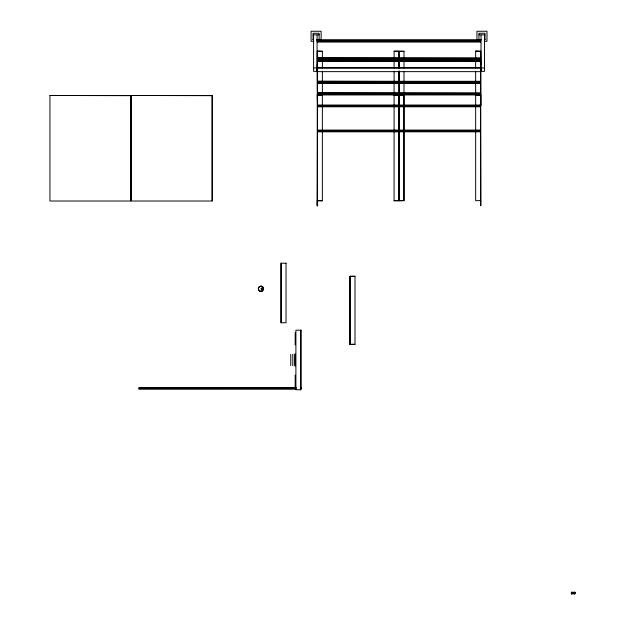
<?xml version="1.0" encoding="UTF-8"?>
<svg xmlns="http://www.w3.org/2000/svg" width="625" height="625" viewBox="0 0 625 625"><rect width="100%" height="100%" fill="white"/><g stroke="black" fill="none" stroke-linecap="round" stroke-linejoin="round"><path stroke-width="0.94" d="M49.938 95.469L130.742 95.672L130.742 201.016L49.938 201.016L49.938 95.469L130.742 95.469L130.742 200.82M131.375 95.469L212.18 95.672L212.18 201.016L131.375 201.016L131.375 95.469L212.18 95.469L212.18 200.82M301.031 388.344L301.031 387.469M313.586 35.227L313.586 71.359L317.07 71.359L317.07 35.227M317.203 71.031L317.203 67.602L480.641 67.602L480.641 71.031M317.555 94.945L322.383 95.18L317.57 95.438L317.258 205.805L317.242 51.195L322.383 51.195L322.383 58.242M317.336 41.883L317.336 40L480.508 40L480.508 41.883L317.336 41.883L317.336 41.117L480.508 41.117L480.508 41.883M480.289 59.391L480.289 61.281L317.523 61.25L317.523 59.359L480.289 59.391L317.523 59.539M317.555 51.461L322.383 51.438L317.555 51.195L317.555 95.164L322.383 95.18L317.258 95.219L317.57 106.047L317.242 64.461M479.93 94.594L479.93 92.961L317.828 92.961L479.93 93.305L479.93 94.289L317.828 94.289M317.828 81.297L317.828 83.273L479.93 83.273L479.93 81.297L317.828 81.297L479.93 81.641L479.93 82.625L317.828 82.625M479.93 59.594L479.93 57.961L317.828 57.961L479.93 58.305L479.93 59.297M316.531 39.789L319.117 39.789L319.117 33.258L313.086 33.258L313.086 39.789L313.086 39.289M321.125 40.383L321.125 31.25L311.078 31.25L311.078 41.297L313.82 41.297M317.57 205.805L317.57 200.672L322.359 200.727L322.383 71.609M322.383 67.961L322.383 60.922M349.852 344.344L349.852 276.289L354.992 276.297L354.992 344.352L349.852 344.344L349.852 279.016M350.156 276.289L350.156 344.344L354.992 344.352M394.07 95.375L403.977 95.375L403.977 200.727L394.07 200.727L394.102 71.609M394.102 67.961L394.102 60.922M394.102 58.242L394.102 51.195L404 51.195L404 58.242M398.922 95.18L398.898 200.727L399.227 71.078M399.227 68.148L399.227 61.32M404 71.609L403.977 104.977M404 67.961L404 60.922M475.656 71.609L475.672 200.727L480.766 200.57M475.656 67.961L475.656 60.922M475.656 58.242L475.656 51.195L480.797 51.195L480.797 105.773L480.492 51.195L480.492 64.461M476.93 40.383L476.93 31.25L486.977 31.25L486.977 41.297L484.234 41.297M481.523 39.789L478.938 39.789L478.938 33.258L484.969 33.258L484.969 39.789L484.969 39.289M479.93 130.078L479.93 131.82L317.828 131.82L317.828 130.086L479.93 130.078L479.93 130.953L317.828 130.953M479.93 105.031L479.93 106.773L317.828 106.773L317.828 105.031L479.93 105.031L479.93 105.906L317.828 105.906M479.93 83.273L317.828 82.93M480.508 40.766L480.508 40M481.016 35.227L481.016 71.359L484.5 71.359L484.5 35.227M262.227 288.945C261.609 287.156 261.445 290.352 262.211 288.523M261.617 291.266L262.25 291.008M574 592.398L574.984 592.375L571.461 592.375L571.461 593.719L574.984 593.711L575.062 592.367L571.375 592.367L571.375 593.711L575.062 593.703L574.516 593.617M480.461 95.219L475.672 95.375L480.461 95.438L480.766 205.805L480.766 95.219L475.672 95.219L480.492 95.164L480.492 51.469L475.656 51.195L480.492 51.469L480.797 64.461M317.57 200.672L322.359 200.727M317.57 95.438L322.359 95.375L322.383 94.945M350.156 276.344L354.992 276.297M571.375 592.367L571.898 592.281M571.375 593.711L571.898 593.617M313.086 34.828L319.117 34.828M478.938 34.828L484.969 34.828M317.336 40.172L480.508 40.172M317.336 41.711L480.508 41.711M404 51.438L394.102 51.195M317.523 60.484L480.289 60.516M313.586 67.93L317.07 67.93M481.016 67.93L484.5 67.93M317.242 94.945L480.797 94.945M394.07 95.219L404 94.945M399.227 100.344L398.922 71.078M322.359 200.57L317.258 200.57L317.258 205.805M296.156 387.469L138.938 387.477L138.938 389.219L296.156 389.211M138.938 388.344L296.156 388.344M571.719 593.742L572.18 593.719M575.062 592.367L574.516 592.273M475.656 94.945L480.492 95.164M572.18 592.375L571.719 592.406L571.789 593.75M261.617 286.219L262.25 286.477M480.289 61.281L317.523 61.25M478.938 39.289L478.938 39.789M403.977 106.922L403.977 200.57L394.07 200.727M399.227 58.242L398.922 51.438L398.922 58.242M399.227 61.156L399.227 67.961M399.227 71.852L399.227 95.18M399.203 95.375L399.203 200.727M398.922 61.156L398.922 68.148M319.117 39.289L319.117 39.789M317.828 57.961L317.828 59.945M317.828 92.961L317.828 94.938M317.336 40L317.336 40.766M300.727 330.203L300.727 389.75M295.18 332.656L295.18 344.914M295.18 353.852L295.18 366.109M295.18 375.055L295.18 387.312M294.844 354.312L294.844 365.633M292.797 354.312L292.797 365.633M290.758 354.312L290.758 365.633M281.195 263.219L281.195 322.766M480.641 68.203L480.641 71.641L317.203 71.641L317.203 68.203L480.641 68.203M574.734 592.398L574.672 593.75L574.734 592.398M286.031 263.219L280.891 263.219L280.891 322.766L286.031 322.766L286.031 263.219M301.031 330.203L295.898 330.203L295.898 389.75L301.031 389.75L301.031 330.203M259.703 290.891A2.477 2.477 0 0 0 263.422 288.742A2.477 2.477 0 0 0 259.703 286.594A2.477 2.477 0 0 0 259.703 290.891M259.633 291.008A2.617 2.617 0 0 0 263.555 288.742A2.617 2.617 0 0 0 259.633 286.477A2.617 2.617 0 0 0 259.633 291.008M261.477 289.438A0.805 0.805 0 0 0 262.68 288.742A0.805 0.805 0 0 0 261.477 288.047A0.805 0.805 0 0 0 261.477 289.438"/></g></svg>
